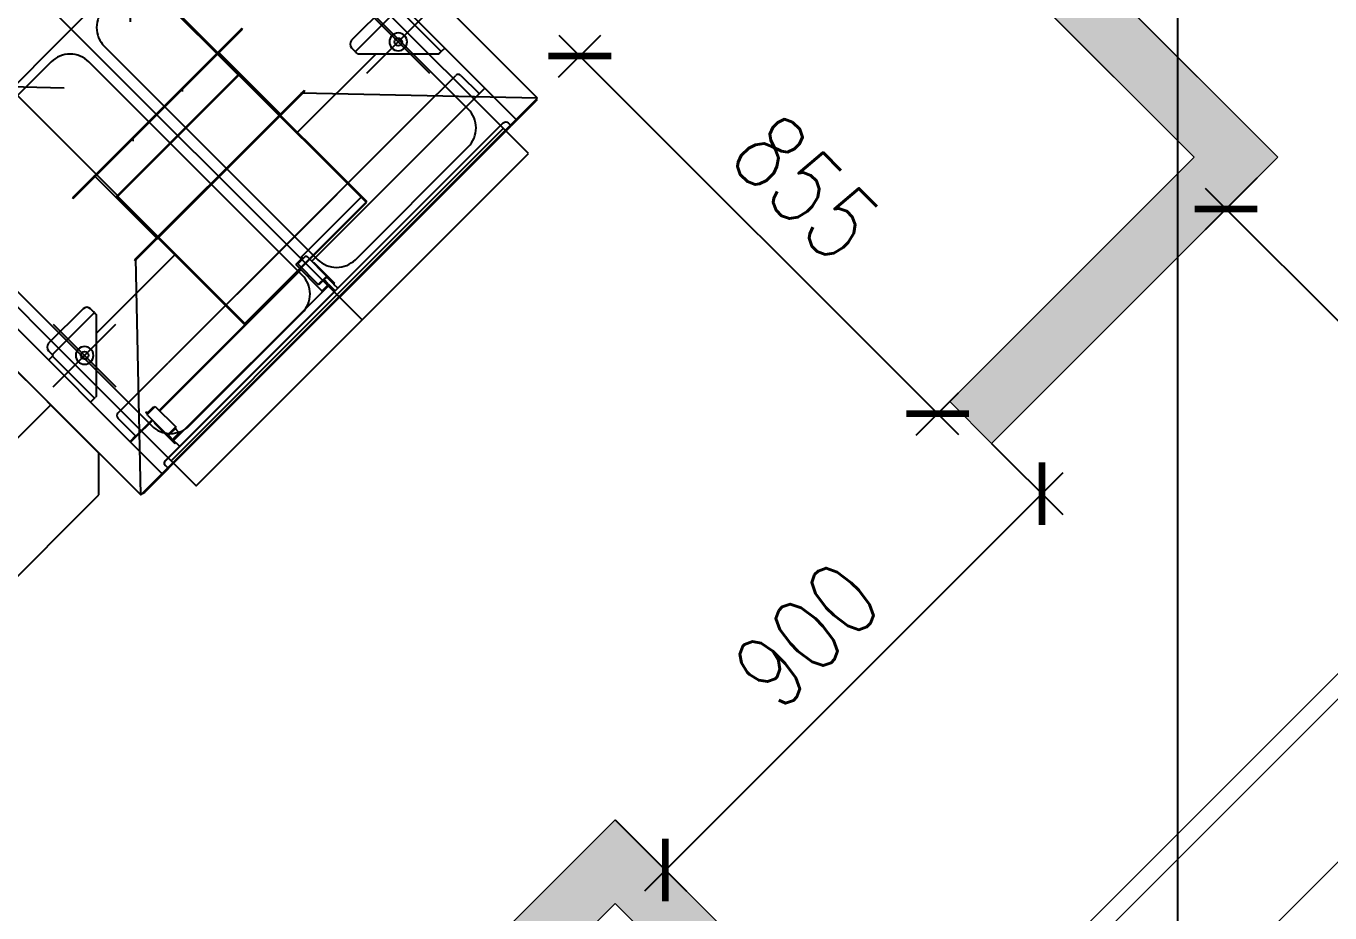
# Model space of a CAD drawing. Header units: millimetres. Extents: x 396580293 to 396624419, y 2853145456 to 2853176656.
# Drawn here: x 396592776 to 396594980, y 2853157664 to 2853159163 of the extents above; entities that cross this region are included whole.
import ezdxf

# ---------------------------------------------------------------- set-up
doc = ezdxf.new("R2010")
doc.units = ezdxf.units.MM
doc.header["$LTSCALE"] = 800
doc.header["$MEASUREMENT"] = 0
for name, pattern in [('1039-A-SB-01_GROUND FLOOR PLAN$0$DIVIDE', [1.25, 0.5, -0.25, 0, -0.25, 0, -0.25]), ('Grid$0$CENTER', [2, 1.25, -0.25, 0.25, -0.25]), ('STRICHPUNKT', [1, 0.5, -0.25, 0, -0.25])]:
    doc.linetypes.add(name, pattern=pattern)
for name, color, linetype in [('01-C-PL$0$axis-dimension', 7, 'Continuous'), ('A-XREF', 7, 'Continuous'), ('BK FAB', 130, 'Continuous'), ('DIM', 55, 'Continuous'), ('FLOORING', 61, 'Continuous'), ('Grid$0$A-Grid lines', 9, 'Grid$0$CENTER')]:
    doc.layers.add(name, color=color, linetype=linetype)
for name, color, linetype, lineweight in [('17_A-FIXT_KIT_Pen_No__20', 1, 'Continuous', 0), ('260G', 2, 'Continuous', 25), ('410AB', 90, 'Continuous', 25), ('45_A-WALL_CLAD_Pen_No__100', 2, 'Continuous', 13), ('610', 4, 'STRICHPUNKT', 25)]:
    doc.layers.add(name, color=color, linetype=linetype, lineweight=lineweight)
doc.layers.add('BK TEXT', color=6, linetype='Continuous', plot=False)
doc.styles.add('01-C-PL$0$Dim', font='simplex.shx', dxfattribs={"width": 0.8})
doc.styles.add('ARIAL', font='arial.ttf')
doc.styles.add('DIM', font='romans.shx', dxfattribs={"width": 0.8})
doc.dimstyles.new('123', dxfattribs={"dimscale": 0.5, "dimtxt": 250, "dimasz": 150, "dimexe": 100, "dimexo": 100, "dimgap": 100, "dimtad": 1, "dimdec": 0, "dimrnd": 1, "dimzin": 0, "dimdsep": 46, "dimtxsty": '01-C-PL$0$Dim', "dimblk": '01-C-PL$0$_ArchTick', "dimcen": 10, "dimdle": 100, "dimclrd": 63, "dimclre": 63, "dimclrt": 72, "dimadec": 0, "dimazin": 0, "dimtfac": 1, "dimtdec": 0, "dimtix": 1, "dimtmove": 2, "dimatfit": 3, "dimldrblk": '01-C-PL$0$_Dot', "dimfxl": 1, "dimtolj": 1, "dimtzin": 0, "dimarcsym": 0})
doc.dimstyles.new('dim-50', dxfattribs={"dimscale": 50, "dimtxt": 2, "dimasz": 2, "dimexe": 1, "dimexo": 1, "dimgap": 1, "dimtad": 1, "dimdec": 0, "dimrnd": 5, "dimdsep": 46, "dimtxsty": 'ARIAL', "dimcen": 1, "dimdle": 1, "dimclrd": 1, "dimclre": 1, "dimclrt": 3, "dimadec": 0, "dimazin": 0, "dimtfac": 0.1, "dimtdec": 0, "dimtix": 1, "dimtmove": 1, "dimatfit": 3, "dimfxl": 1, "dimtvp": 1.5, "dimfrac": 2, "dimtolj": 1, "dimtzin": 0, "dimarcsym": 0})

# ---------------------------------------------------------------- blocks, each defined once
blk = doc.blocks.new('*D35')
at = {"layer": 'Defpoints', "color": 0, "transparency": 16777216}
for p in [(396596479.7, 2853164763.5), (396596365.1, 2853163678.1), (396596479.7, 2853163563.5), (396596479.7, 2853163563.5), (396590053.3, 2853157137)]:
    blk.add_point(p, dxfattribs=at)
at = {"layer": 'DIM', "color": 1, "lineweight": -2, "transparency": 16777216}
blk.add_arc((396596479.7, 2853163563.5), 162.1, 125.929, 189.071, dxfattribs=at)
at = {"layer": 'DIM', "color": 1, "transparency": 16777216}
for points in [[(396596379.4, 2853163710.6), (396596389.7, 2853163678.9), (396596479.7, 2853163725.6)], [(396596334.5, 2853163545.5), (396596304.8, 2853163530.4), (396596365.1, 2853163448.9)]]:
    blk.add_solid(points, dxfattribs=at)
at = {"layer": 'DIM', "color": 3, "transparency": 16777216, "insert": (396596236.5, 2853163664.2), "char_height": 100, "attachment_point": 5, "rotation": 67.5, "style": 'ARIAL'}
blk.add_mtext('\\A1;135°', dxfattribs=at)
blk = doc.blocks.new('A$C1D751CE5')
at = {"layer": 'BK FAB'}
for p, q in [((-939.8, 50), (-939.8, 940)), ((0, 940), (-939.8, 940)), ((-899.5, 830.2), (-899.5, 940)), ((-40.5, 940), (-40.5, 830.2)), ((0, 50), (0, 940)), ((-773.5, 918.2), (-715.5, 918.2)), ((-663.5, 918.2), (-605.5, 918.2)), ((-553.5, 918.2), (-495.5, 918.2)), ((-443.5, 918.2), (-385.5, 918.2)), ((-333.5, 918.2), (-275.5, 918.2)), ((-223.5, 918.2), (-165.5, 918.2)), ((-773.5, 890.2), (-715.5, 890.2)), ((-663.5, 890.2), (-605.5, 890.2)), ((-553.5, 890.2), (-495.5, 890.2)), ((-443.5, 890.2), (-385.5, 890.2)), ((-333.5, 890.2), (-275.5, 890.2)), ((-223.5, 890.2), (-165.5, 890.2)), ((-773.5, 862.2), (-715.5, 862.2)), ((-663.5, 862.2), (-605.5, 862.2)), ((-553.5, 862.2), (-495.5, 862.2)), ((-443.5, 862.2), (-385.5, 862.2)), ((-333.5, 862.2), (-275.5, 862.2)), ((-223.5, 862.2), (-165.5, 862.2)), ((0, 830.2), (-939.8, 830.2)), ((-1011.4, 626.8), (-1011.4, 653.2)), ((-1011.4, 653.2), (-953.5, 653.2)), ((-1003.7, 645.5), (-1003.7, 626.8)), ((-953.5, 645.5), (-1003.7, 645.5)), ((-953.5, 653.2), (-953.5, 280.2)), ((-953.5, 653.2), (-939.8, 653.2)), ((-953.5, 538.6), (-953.5, 651.2)), ((-1003.7, 626.8), (-1011.4, 626.8)), ((-1011.4, 563), (-1011.4, 536.6)), ((-1003.7, 563), (-1011.4, 563)), ((-1003.7, 544.4), (-1003.7, 563)), ((-1011.4, 536.6), (-953.5, 536.6)), ((-1006.3, 510.2), (-1006.3, 536.6)), ((-1006.3, 536.6), (-953.5, 536.6)), ((-953.5, 544.4), (-1003.7, 544.4)), ((-998.6, 510.2), (-1006.3, 510.2)), ((-998.6, 528.9), (-998.6, 510.2)), ((-953.5, 528.9), (-998.6, 528.9)), ((-1006.3, 423.2), (-1006.3, 396.8)), ((-998.6, 423.2), (-1006.3, 423.2)), ((-998.6, 404.6), (-998.6, 423.2)), ((-1011.4, 370.4), (-1011.4, 396.8)), ((-1011.4, 396.8), (-953.5, 396.8)), ((-1006.3, 396.8), (-953.5, 396.8)), ((-953.5, 404.6), (-998.6, 404.6)), ((-1003.7, 389.1), (-1003.7, 370.4)), ((-953.5, 389.1), (-1003.7, 389.1)), ((-953.5, 394.8), (-953.5, 282.2)), ((-1003.7, 370.4), (-1011.4, 370.4)), ((-1011.4, 306.6), (-1011.4, 280.2)), ((-1003.7, 306.6), (-1011.4, 306.6)), ((-1003.7, 288), (-1003.7, 306.6)), ((-953.5, 288), (-1003.7, 288)), ((-1011.4, 280.2), (-953.5, 280.2)), ((-939.8, 280.2), (-953.5, 280.2)), ((-939.8, 280.2), (0, 280.2)), ((-939.8, 253.8), (0, 253.8)), ((-939.8, 50), (-889.8, 0)), ((-50, 0), (0, 50)), ((-889.8, 0), (-50, 0))]:
    blk.add_line(p, q, dxfattribs=at)
for points in [[(-823.5, 165.2), (-939.8, 165.2), (-939.8, 280.2), (-823.5, 280.2)], [(-116.3, 165.2), (0, 165.2), (0, 280.2), (-116.3, 280.2)]]:
    blk.add_lwpolyline(points, close=True, dxfattribs=at)
for centre, start, end in [((-773.5, 902.2), 90, 180), ((-715.5, 902.2), 0, 90), ((-663.5, 902.2), 90, 180), ((-605.5, 902.2), 0, 90), ((-553.5, 902.2), 90, 180), ((-495.5, 902.2), 0, 90), ((-443.5, 902.2), 90, 180), ((-385.5, 902.2), 0, 90), ((-333.5, 902.2), 90, 180), ((-275.5, 902.2), 0, 90), ((-223.5, 902.2), 90, 180), ((-165.5, 902.2), 0, 90), ((-773.5, 874.2), 90, 180), ((-715.5, 874.2), 0, 90), ((-663.5, 874.2), 90, 180), ((-605.5, 874.2), 0, 90), ((-553.5, 874.2), 90, 180), ((-495.5, 874.2), 0, 90), ((-443.5, 874.2), 90, 180), ((-385.5, 874.2), 0, 90), ((-333.5, 874.2), 90, 180), ((-275.5, 874.2), 0, 90), ((-223.5, 874.2), 90, 180), ((-165.5, 874.2), 0, 90), ((-773.5, 846.2), 90, 180), ((-715.5, 846.2), 0, 90), ((-663.5, 846.2), 90, 180), ((-605.5, 846.2), 0, 90), ((-553.5, 846.2), 90, 180), ((-495.5, 846.2), 0, 90), ((-443.5, 846.2), 90, 180), ((-385.5, 846.2), 0, 90), ((-333.5, 846.2), 90, 180), ((-275.5, 846.2), 0, 90), ((-223.5, 846.2), 90, 180), ((-165.5, 846.2), 0, 90)]:
    blk.add_arc(centre, 16, start, end, dxfattribs=at)
at = {"layer": 'BK TEXT', "insert": (-518, 114.4), "char_height": 50, "width": 638.837, "attachment_point": 1, "style": 'DIM'}
blk.add_mtext('{\\C6;FRY STATION}', dxfattribs=at)
blk = doc.blocks.new('A$C285064C4')
at = {"layer": '410AB'}
for p, q in [((75, 0, 10027229803.1), (75, 150, 10027229803.1)), ((0, 75, 10027229803.1), (150, 75, 10027229803.1))]:
    blk.add_line(p, q, dxfattribs=at)
blk.add_circle((75, 75, 10027229803.1), 15, dxfattribs=at)
blk = doc.blocks.new('01-C-PL$0$_ArchTick')
at = {"color": 0, "linetype": 'ByBlock', "const_width": 0.15}
blk.add_lwpolyline([(-0.5, -0.5), (0.5, 0.5)], dxfattribs=at)
blk = doc.blocks.new('*D59')
at = {"layer": '45_A-WALL_CLAD_Pen_No__100', "color": 63, "linetype": '1039-A-SB-01_GROUND FLOOR PLAN$0$DIVIDE', "lineweight": -2, "transparency": 16777216}
for p, q in [((396594408.3, 2853158457.9), (396594528.7, 2853158337.5)), ((396593771.9, 2853157821.5), (396593892.3, 2853157701.1))]:
    blk.add_line(p, q, dxfattribs=at)
at = {"layer": '45_A-WALL_CLAD_Pen_No__100', "color": 63, "lineweight": -2, "transparency": 16777216}
blk.add_line((396594528.7, 2853158408.2), (396593821.6, 2853157701.1), dxfattribs=at)
at = {"layer": 'Defpoints', "color": 0, "transparency": 16777216}
for p in [(396594372.9, 2853158493.3), (396593736.5, 2853157856.9), (396593856.9, 2853157736.5)]:
    blk.add_point(p, dxfattribs=at)
at = {"layer": '45_A-WALL_CLAD_Pen_No__100', "color": 63, "lineweight": -2, "transparency": 16777216, "xscale": 75, "yscale": 75, "zscale": 75}
for p, rotation in [((396594493.3, 2853158372.9), 45.0001499345176), ((396593856.9, 2853157736.5), 225.0001499345176)]:
    blk.add_blockref('01-C-PL$0$_ArchTick', p, dxfattribs=dict(at, rotation=rotation))
at = {"layer": '45_A-WALL_CLAD_Pen_No__100', "color": 72, "transparency": 16777216, "insert": (396594095.6, 2853158134.2), "char_height": 125, "attachment_point": 5, "rotation": 45.0001, "style": '01-C-PL$0$Dim'}
blk.add_mtext('\\A1;900', dxfattribs=at)
blk = doc.blocks.new('01-C-PL$0$_Dot')
at = {"layer": '01-C-PL$0$axis-dimension', "color": 0, "lineweight": -2}
blk.add_line((-0.5, 0), (-1, 0), dxfattribs=at)
at = {"layer": '01-C-PL$0$axis-dimension', "color": 0, "const_width": 0.5}
blk.add_lwpolyline([(-0.25, 0, 1), (0.25, 0, 1)], format="xyb", close=True, dxfattribs=at)
blk = doc.blocks.new('*D60')
at = {"layer": '45_A-WALL_CLAD_Pen_No__100', "color": 63, "linetype": '1039-A-SB-01_GROUND FLOOR PLAN$0$DIVIDE', "lineweight": -2, "transparency": 16777216}
for p, q in [((396594856.7, 2853158906.3), (396594769.2, 2853158818.8)), ((396595344, 2853158419), (396595256.5, 2853158331.5))]:
    blk.add_line(p, q, dxfattribs=at)
at = {"layer": '45_A-WALL_CLAD_Pen_No__100', "color": 63, "lineweight": -2, "transparency": 16777216}
blk.add_line((396594769.2, 2853158889.5), (396595327.2, 2853158331.5), dxfattribs=at)
at = {"layer": 'Defpoints', "color": 0, "transparency": 16777216}
for p in [(396594892, 2853158941.7), (396595379.3, 2853158454.3), (396595291.8, 2853158366.8)]:
    blk.add_point(p, dxfattribs=at)
at = {"layer": '45_A-WALL_CLAD_Pen_No__100', "color": 63, "lineweight": -2, "transparency": 16777216, "xscale": 75, "yscale": 75, "zscale": 75}
for p, rotation in [((396594804.5, 2853158854.2), 134.9968520026631), ((396595291.8, 2853158366.8), 314.9968520026632)]:
    blk.add_blockref('01-C-PL$0$_ArchTick', p, dxfattribs=dict(at, rotation=rotation))
at = {"layer": '45_A-WALL_CLAD_Pen_No__100', "color": 72, "transparency": 16777216, "insert": (396595127.7, 2853158690.1), "char_height": 125, "attachment_point": 5, "rotation": 314.9969, "style": '01-C-PL$0$Dim'}
blk.add_mtext('\\A1;689', dxfattribs=at)
blk = doc.blocks.new('*D61')
at = {"layer": '45_A-WALL_CLAD_Pen_No__100', "color": 63, "linetype": '1039-A-SB-01_GROUND FLOOR PLAN$0$DIVIDE', "lineweight": -2, "transparency": 16777216}
for p, q in [((396593676.1, 2853159076.7), (396593747.6, 2853159148.2)), ((396594280.9, 2853158471.9), (396594352.4, 2853158543.4))]:
    blk.add_line(p, q, dxfattribs=at)
at = {"layer": '45_A-WALL_CLAD_Pen_No__100', "color": 63, "lineweight": -2, "transparency": 16777216}
blk.add_line((396593676.8, 2853159148.2), (396594352.4, 2853158472.7), dxfattribs=at)
at = {"layer": 'Defpoints', "color": 0, "transparency": 16777216}
for p in [(396593640.7, 2853159041.4), (396594317, 2853158508.1), (396594245.5, 2853158436.6)]:
    blk.add_point(p, dxfattribs=at)
at = {"layer": '45_A-WALL_CLAD_Pen_No__100', "color": 63, "lineweight": -2, "transparency": 16777216, "xscale": 75, "yscale": 75, "zscale": 75}
for p, rotation in [((396593712.2, 2853159112.9), 135.0001530808614), ((396594317, 2853158508.1), 315.0001530808614)]:
    blk.add_blockref('01-C-PL$0$_ArchTick', p, dxfattribs=dict(at, rotation=rotation))
at = {"layer": '45_A-WALL_CLAD_Pen_No__100', "color": 72, "transparency": 16777216, "insert": (396594094.2, 2853158890), "char_height": 125, "attachment_point": 5, "rotation": 315.0002, "style": '01-C-PL$0$Dim'}
blk.add_mtext('\\A1;855', dxfattribs=at)

msp = doc.modelspace()

# ---------------------------------------------------------------- hatches: boundary and pattern name
at = {"layer": 'FLOORING'}
h = msp.add_hatch(color=251, dxfattribs=at)
h.dxf.hatch_style = 1
h.paths.add_polyline_path([(396594337.5, 2853158528.6), (396594408.3, 2853158457.9), (396594892, 2853158941.7), (396593516.4, 2853160317.3), (396593445.7, 2853160246.6), (396594750.6, 2853158941.7)])
h = msp.add_hatch(color=251, dxfattribs=at)
h.dxf.hatch_style = 1
h.paths.add_polyline_path([(396592981, 2853157030.6), (396593051.7, 2853156959.9), (396593771.9, 2853157680.1), (396594153, 2853157298.9), (396594223.8, 2853157369.6), (396593771.9, 2853157821.5), (396592981, 2853157030.6)])
h.paths.add_polyline_path([(396596722.6, 2853151323.5), (396596722.6, 2853154870.4), (396594973.1, 2853156620.1), (396594902.3, 2853156549.4), (396596622.7, 2853154828.8), (396596622.6, 2853151323.5)])

# ---------------------------------------------------------------- linework, layer by layer
at = {"layer": '17_A-FIXT_KIT_Pen_No__20', "linetype": 'Continuous'}
for p, q in [((396594188.4, 2853157263.6), (396596882.6, 2853159957.5)), ((396594209.9, 2853157242.1), (396596257.5, 2853159289.4)), ((396594347.5, 2853157104.4), (396596395.1, 2853159151.8))]:
    msp.add_line(p, q, dxfattribs=at)
at = {"layer": '260G'}
for p, q in [((396592853.1, 2853159158.4), (396593133.8, 2853159439.1)), ((396592572.3, 2853158877.7), (396592853.1, 2853159158.4)), ((396593302.1, 2853158709.4), (396593582.8, 2853158990.1)), ((396593021.3, 2853158428.6), (396593302.1, 2853158709.4))]:
    msp.add_line(p, q, dxfattribs=at)
for points in [[(396593625.2, 2853158947.6), (396593059.5, 2853159513.3), (396592778.8, 2853159232.6), (396593344.5, 2853158666.9)], [(396593344.5, 2853158666.9), (396592778.8, 2853159232.6), (396592498.1, 2853158951.9), (396593063.8, 2853158386.2)]]:
    msp.add_lwpolyline(points, close=True, dxfattribs=at)
for points in [[(396593099.5, 2853159383.6), (396592908.6, 2853159192.7, 0.414214), (396592908.6, 2853159129), (396593269.2, 2853158768.4, 0.414214), (396593332.8, 2853158768.4), (396593523.7, 2853158959.3, 0.414214), (396593523.7, 2853159023), (396593163.1, 2853159383.6, 0.414214)], [(396592818.8, 2853159102.9), (396592627.8, 2853158912, 0.414214), (396592627.8, 2853158848.3), (396592988.5, 2853158487.7, 0.414214), (396593052.1, 2853158487.7), (396593243, 2853158678.6, 0.414214), (396593243, 2853158742.2), (396592882.4, 2853159102.9, 0.414214)]]:
    msp.add_lwpolyline(points, format="xyb", close=True, dxfattribs=at)
at = {"layer": '45_A-WALL_CLAD_Pen_No__100'}
for p, q in [((396594892, 2853158941.7), (396593516.4, 2853160317.3)), ((396594750.6, 2853158941.7), (396593445.7, 2853160246.6)), ((396594337.5, 2853158528.6), (396594750.6, 2853158941.7)), ((396594408.3, 2853158457.9), (396594892, 2853158941.7)), ((396594337.5, 2853158528.6), (396594408.3, 2853158457.9))]:
    msp.add_line(p, q, dxfattribs=at)
for points in [[(396594337.5, 2853158528.6), (396594408.3, 2853158457.9), (396594892, 2853158941.7), (396593516.4, 2853160317.3), (396593445.7, 2853160246.6), (396594750.6, 2853158941.7), (396594337.5, 2853158528.6)], [(396592981, 2853157030.6), (396593051.7, 2853156959.9), (396593771.9, 2853157680.1), (396594153, 2853157298.9), (396594223.8, 2853157369.6), (396593771.9, 2853157821.5), (396592981, 2853157030.6)]]:
    msp.add_lwpolyline(points, close=True, dxfattribs=at)
at = {"layer": '610'}
for p, q in [((396592970, 2853158370.7), (396592940.6, 2853159741.5)), ((396593640.7, 2853159041.4), (396592269.9, 2853159070.8))]:
    msp.add_line(p, q, dxfattribs=at)
at = {"layer": 'A-XREF'}
msp.add_lwpolyline([(396593640.7, 2853159041.4), (396592940.6, 2853159741.5), (396592269.9, 2853159070.8), (396592970, 2853158370.7)], close=True, dxfattribs=at)
at = {"layer": 'BK FAB'}
for p, q in [((396593640.7, 2853159041.4), (396592940.6, 2853159741.5)), ((396592905.5, 2853159704.5), (396593603.7, 2853159006.3)), ((396593134.8, 2853159080.7), (396592816.2, 2853159399.2)), ((396593138.6, 2853159080), (396592819, 2853159399.6)), ((396592930.8, 2853158876.7), (396592612.2, 2853159195.2)), ((396593384.7, 2853159197.5), (396593326.4, 2853159139.3)), ((396593403.8, 2853159191.2), (396593332.8, 2853159120.2)), ((396593477.7, 2853159120.2), (396593406.7, 2853159191.2)), ((396593141, 2853159159.2), (396592890.9, 2853158909.1)), ((396592892, 2853158908), (396593142.1, 2853159158.1)), ((396593141, 2853159159.2), (396593138.9, 2853159157.1)), ((396593140, 2853159156), (396593138.9, 2853159157.1)), ((396593140, 2853159156), (396593142.1, 2853159158.1)), ((396593141, 2853159159.2), (396593142.1, 2853159158.1)), ((396593102.3, 2853159120.5), (396592854.7, 2853158872.9)), ((396592855.8, 2853158871.8), (396593103.4, 2853159119.5)), ((396593102.3, 2853159120.5), (396593102, 2853159120.2)), ((396593103.4, 2853159119.5), (396593102.3, 2853159120.5)), ((396593103, 2853159119.1), (396593103.4, 2853159119.5)), ((396593103, 2853159117.7), (396593205.6, 2853159015.2)), ((396593234.8, 2853158983.8), (396593367.7, 2853159116.6)), ((396593367.9, 2853159116.6), (396593234.9, 2853158983.7)), ((396593326.4, 2853159126.5), (396593332.1, 2853159120.9)), ((396593332.1, 2853159120.9), (396593332.8, 2853159120.2)), ((396593332.8, 2853159120.2), (396593334.9, 2853159118.1)), ((396593336.3, 2853159116.6), (396593334.9, 2853159118.1)), ((396593336.3, 2853159116.6), (396593474.2, 2853159116.6)), ((396593475.6, 2853159118.1), (396593474.2, 2853159116.6)), ((396593477.7, 2853159120.2), (396593475.6, 2853159118.1)), ((396593477.7, 2853159120.2), (396593478.4, 2853159120.9)), ((396593478.4, 2853159120.9), (396593483.8, 2853159126.2)), ((396593005.2, 2853158407.7), (396592306.9, 2853159105.9)), ((396592930.8, 2853158876.7), (396593134.8, 2853159080.7)), ((396593135.4, 2853159080), (396592931.4, 2853158876)), ((396593135.4, 2853159080), (396593134.8, 2853159080.7)), ((396593351, 2853158865.4), (396593136.5, 2853159080)), ((396593137.7, 2853159079.1), (396593138, 2853159079.4)), ((396593351.1, 2853158865.7), (396593137.7, 2853159079.1)), ((396593138, 2853159079.4), (396593138.6, 2853159080)), ((396593138.6, 2853159080), (396593352, 2853158866.6)), ((396593471.5, 2853159049), (396593502.4, 2853159080)), ((396593510.9, 2853159080), (396593541.3, 2853159049.6)), ((396592269.9, 2853159070.8), (396592970, 2853158370.7)), ((396593246, 2853159054.2), (396592995.9, 2853158804.1)), ((396592997, 2853158803), (396593247.1, 2853159053.1)), ((396593246, 2853159054.2), (396593243.9, 2853159052.1)), ((396593245, 2853159051), (396593243.9, 2853159052.1)), ((396593245, 2853159051), (396593247.1, 2853159053.1)), ((396593246, 2853159054.2), (396593247.1, 2853159053.1)), ((396593541.9, 2853159049), (396593551.4, 2853159058.6)), ((396593259, 2853158765.9), (396593542, 2853159048.9)), ((396593302.1, 2853158879.7), (396593471.1, 2853159048.7)), ((396593542, 2853159048.9), (396593541.3, 2853159049.6)), ((396593542, 2853159048.9), (396593541.9, 2853159049)), ((396593542, 2853159048.9), (396593542, 2853159048.9)), ((396593542, 2853159048.9), (396593542, 2853159048.9)), ((396593635.1, 2853159033.6), (396593596.2, 2853158994.7)), ((396593604.7, 2853159005.3), (396593640.7, 2853159041.4)), ((396593638.2, 2853159038.9), (396593638.9, 2853159038.3)), ((396593207.3, 2853159015.5), (396592959.7, 2853158767.9)), ((396592960.8, 2853158766.8), (396593208.4, 2853159014.4)), ((396593207.3, 2853159015.5), (396593207, 2853159015.2)), ((396593208.4, 2853159014.4), (396593207.3, 2853159015.5)), ((396593208.1, 2853159014.1), (396593208.4, 2853159014.4)), ((396593603.8, 2853159006.2), (396593603.7, 2853159006.3)), ((396593603.8, 2853159006.2), (396593604.7, 2853159005.3)), ((396593582.7, 2853158999.7), (396593011.7, 2853158428.7)), ((396593582.8, 2853158999.6), (396593011.8, 2853158428.6)), ((396593016.6, 2853158415.4), (396593596, 2853158994.9)), ((396593232.2, 2853158984.6), (396593232, 2853158984.5)), ((396593582.8, 2853158999.6), (396593582.7, 2853158999.7)), ((396593591.2, 2853158999.7), (396593591.3, 2853158999.6)), ((396593591.3, 2853158999.6), (396593594.6, 2853158996.3)), ((396593594.6, 2853158996.3), (396593596, 2853158994.9)), ((396593595.2, 2853158995.8), (396593595.1, 2853158995.7)), ((396593595.3, 2853158995.6), (396593595.2, 2853158995.8)), ((396593596.2, 2853158994.7), (396593595.3, 2853158995.6)), ((396593596, 2853158994.9), (396593596, 2853158994.9)), ((396593233.8, 2853158982.7), (396593234, 2853158982.9)), ((396593234, 2853158982.8), (396593233.9, 2853158982.6)), ((396593235.6, 2853158980.9), (396593235.8, 2853158981)), ((396593355.5, 2853158933.1), (396593113.4, 2853158690.9)), ((396593186.2, 2853158763.7), (396593355.2, 2853158932.7)), ((396592891.3, 2853158909.4), (396592890.9, 2853158909.1)), ((396592890.9, 2853158909.1), (396592892, 2853158908)), ((396592892, 2853158908), (396592892.3, 2853158908.4)), ((396592996.3, 2853158805.9), (396592893.7, 2853158908.4)), ((396593320.5, 2853158898.1), (396593132.4, 2853158710)), ((396593319.5, 2853158897), (396593319.7, 2853158897.2)), ((396592856.8, 2853158875), (396592854.7, 2853158872.9)), ((396592855.8, 2853158871.8), (396592857.8, 2853158873.9)), ((396592856.8, 2853158875), (396592857.8, 2853158873.9)), ((396592931.2, 2853158874.8), (396592930.3, 2853158874)), ((396592930.3, 2853158874), (396592931.4, 2853158872.8)), ((396592931, 2853158875.3), (396593146, 2853158660.4)), ((396592931.2, 2853158874.8), (396592932.3, 2853158873.7)), ((396592931.4, 2853158872.8), (396592932.3, 2853158873.7)), ((396592932.3, 2853158873.7), (396593145.7, 2853158660.3)), ((396593132.8, 2853158710.3), (396593301.8, 2853158879.3)), ((396593343.5, 2853158875.2), (396593240.5, 2853158772.2)), ((396593343.5, 2853158875.1), (396593240.6, 2853158772.1)), ((396593342.4, 2853158874.1), (396593342.6, 2853158874.3)), ((396593342.5, 2853158874), (396593342.7, 2853158874.2)), ((396592855.8, 2853158871.8), (396592854.7, 2853158872.9)), ((396592931.4, 2853158872.8), (396593144.8, 2853158659.4)), ((396593146, 2853158660.4), (396593351, 2853158865.4)), ((396593146.6, 2853158659.8), (396593351.7, 2853158864.8)), ((396593351.7, 2853158864.8), (396593351, 2853158865.4)), ((396593351.1, 2853158865.7), (396593352, 2853158866.6)), ((396592996.3, 2853158804.4), (396592995.9, 2853158804.1)), ((396592995.9, 2853158804.1), (396592997, 2853158803)), ((396592997, 2853158803), (396592997.3, 2853158803.4)), ((396592895.1, 2853158644), (396593027.7, 2853158776.6)), ((396593027.7, 2853158776.5), (396592895.1, 2853158643.9)), ((396592961.8, 2853158770), (396592959.7, 2853158767.9)), ((396592960.8, 2853158766.8), (396592959.7, 2853158767.9)), ((396592960.8, 2853158766.8), (396592962.8, 2853158768.9)), ((396592961.8, 2853158770), (396592962.8, 2853158768.9)), ((396593016.8, 2853158594.4), (396593185.8, 2853158763.4)), ((396593027, 2853158779.4), (396593026.8, 2853158779.2)), ((396593028.6, 2853158777.5), (396593028.7, 2853158777.6)), ((396593028.8, 2853158777.6), (396593028.6, 2853158777.4)), ((396593030.4, 2853158775.6), (396593030.6, 2853158775.8)), ((396593232, 2853158760), (396593241.7, 2853158769.7)), ((396593235.3, 2853158761.2), (396593247.9, 2853158773.8)), ((396593240.6, 2853158772.1), (396593240.5, 2853158772.2)), ((396593242.5, 2853158770.2), (396593240.6, 2853158772.1)), ((396593240.7, 2853158772.2), (396593241.5, 2853158773.1)), ((396593240.7, 2853158772.2), (396593242.4, 2853158770.4)), ((396593241.5, 2853158773.1), (396593243.3, 2853158771.3)), ((396593242.4, 2853158770.4), (396593242.6, 2853158770.3)), ((396593244.4, 2853158770.2), (396593243.3, 2853158771.3)), ((396593285.8, 2853158739.1), (396593251.1, 2853158773.8)), ((396593001.4, 2853158513.6), (396593239.9, 2853158752.1)), ((396593002.2, 2853158512.8), (396593240.7, 2853158751.3)), ((396593232, 2853158760), (396593275.6, 2853158716.4)), ((396593270, 2853158726.5), (396593235.3, 2853158761.2)), ((396593263.4, 2853158762.9), (396593263.3, 2853158762.9)), ((396593263.4, 2853158762.9), (396593263.4, 2853158762.9)), ((396593298.1, 2853158728.2), (396593263.4, 2853158762.9)), ((396593263.4, 2853158762.9), (396593263.4, 2853158762.9)), ((396593287.7, 2853158725), (396593026.6, 2853158463.8)), ((396593287.8, 2853158724.9), (396593026.7, 2853158463.7)), ((396593270, 2853158726.5), (396593282.6, 2853158739.1)), ((396593270.9, 2853158725.6), (396593270, 2853158726.5)), ((396593283.5, 2853158738.2), (396593270.9, 2853158725.6)), ((396593276.5, 2853158715.5), (396593286.2, 2853158725.2)), ((396593286.9, 2853158727.7), (396593279.9, 2853158734.7)), ((396593284.9, 2853158738.2), (396593295.8, 2853158727.3)), ((396593296.7, 2853158728.2), (396593285.8, 2853158739.1)), ((396593286, 2853158726.8), (396593286.9, 2853158727.7)), ((396593286, 2853158726.8), (396593287.8, 2853158725)), ((396593286.2, 2853158725.2), (396593287.1, 2853158724.3)), ((396593286.9, 2853158727.7), (396593288.7, 2853158725.9)), ((396593287.7, 2853158725), (396593287.8, 2853158724.9)), ((396593287.8, 2853158725), (396593288.7, 2853158725.9)), ((396593288.7, 2853158725.9), (396593298.3, 2853158716.3)), ((396593296.5, 2853158726.6), (396593298.1, 2853158728.2)), ((396593303, 2853158720), (396593296.5, 2853158726.6)), ((396593298.1, 2853158728.2), (396593298.1, 2853158728.2)), ((396593298.1, 2853158728.2), (396593298.1, 2853158728.2)), ((396593275.6, 2853158716.4), (396593276.5, 2853158715.5)), ((396592872.5, 2853158685.3), (396592814.2, 2853158627)), ((396592891.6, 2853158678.9), (396592820.6, 2853158607.9)), ((396592890.9, 2853158679.6), (396592885.2, 2853158685.3)), ((396592891.6, 2853158678.9), (396592890.9, 2853158679.6)), ((396592891.6, 2853158678.9), (396592893.7, 2853158676.8)), ((396592893.7, 2853158676.8), (396592895.1, 2853158675.4)), ((396592895.1, 2853158537.5), (396592895.1, 2853158675.4)), ((396593114.2, 2853158691.8), (396593114.4, 2853158692)), ((396593137.2, 2853158668.9), (396593137.3, 2853158669)), ((396593137.2, 2853158668.8), (396593137.4, 2853158668.9)), ((396593144.8, 2853158659.4), (396593145.7, 2853158660.3)), ((396593146.6, 2853158659.8), (396593146, 2853158660.4)), ((396592814.2, 2853158614.3), (396592819.9, 2853158608.6)), ((396592819.9, 2853158604.3), (396592814.2, 2853158598.6)), ((396592819.9, 2853158608.6), (396592820.6, 2853158607.9)), ((396592820.6, 2853158605), (396592819.9, 2853158604.3)), ((396592822, 2853158606.5), (396592820.6, 2853158607.9)), ((396592822, 2853158606.4), (396592820.6, 2853158605)), ((396592820.6, 2853158605), (396592891.6, 2853158534)), ((396592931.4, 2853158509), (396593016.5, 2853158594)), ((396592885.2, 2853158527.6), (396592890.9, 2853158533.3)), ((396592890.9, 2853158533.3), (396592891.6, 2853158534)), ((396592891.6, 2853158534), (396592893.7, 2853158536.1)), ((396592895.1, 2853158537.5), (396592893.7, 2853158536.1)), ((396592961.8, 2853158470.1), (396592931.4, 2853158500.5)), ((396592979.4, 2853158510.9), (396592978.5, 2853158510)), ((396592980.3, 2853158508.3), (396592978.5, 2853158510)), ((396592981.1, 2853158509.1), (396592979.4, 2853158510.9)), ((396592980.3, 2853158508.3), (396592981.5, 2853158507)), ((396592981.3, 2853158509), (396592981.1, 2853158509.1)), ((396592981.9, 2853158509.8), (396592991.6, 2853158519.6)), ((396592994.6, 2853158520.4), (396592982, 2853158507.9)), ((396592982, 2853158504.7), (396593016.7, 2853158470)), ((396592992.6, 2853158518.5), (396592991.6, 2853158519.6)), ((396592994.6, 2853158520.4), (396593029.3, 2853158485.7)), ((396592961.8, 2853158470.1), (396592989.2, 2853158497.5)), ((396592962.5, 2853158469.4), (396592989.9, 2853158496.8)), ((396592992.9, 2853158492.4), (396592992.9, 2853158492.4)), ((396592992.9, 2853158492.4), (396593027.6, 2853158457.7)), ((396592992.9, 2853158492.4), (396592992.9, 2853158492.4)), ((396592993, 2853158492.4), (396592992.9, 2853158492.4)), ((396593029.3, 2853158485.7), (396593016.7, 2853158473.2)), ((396593017.6, 2853158472.3), (396593030.2, 2853158484.9)), ((396593035.2, 2853158475.9), (396593028.2, 2853158482.9)), ((396593030.2, 2853158484.9), (396593029.3, 2853158485.7)), ((396592961.4, 2853158470.5), (396592951.9, 2853158461)), ((396592952.8, 2853158460), (396592962.4, 2853158469.5)), ((396592962.5, 2853158469.4), (396592961.8, 2853158470.1)), ((396592962.4, 2853158469.5), (396592962.5, 2853158469.4)), ((396592962.5, 2853158469.4), (396592962.5, 2853158469.4)), ((396592962.5, 2853158469.4), (396592962.5, 2853158469.4)), ((396593016.7, 2853158470), (396593027.6, 2853158459.1)), ((396593018.5, 2853158470), (396593017.6, 2853158470.9)), ((396593018.5, 2853158470), (396593023.9, 2853158464.6)), ((396593023.9, 2853158464.6), (396593024.8, 2853158465.5)), ((396593025.6, 2853158462.9), (396593023.9, 2853158464.6)), ((396593026.5, 2853158463.8), (396593024.8, 2853158465.5)), ((396593035.2, 2853158475.9), (396593025.5, 2853158466.2)), ((396593026.5, 2853158463.8), (396593025.6, 2853158462.9)), ((396593035.3, 2853158453.2), (396593025.6, 2853158462.9)), ((396593026.4, 2853158465.3), (396593036.1, 2853158475.1)), ((396593027.2, 2853158464.5), (396593026.4, 2853158465.3)), ((396593026.6, 2853158463.8), (396593026.7, 2853158463.7)), ((396593027.6, 2853158457.7), (396593029.2, 2853158459.3)), ((396593027.6, 2853158457.7), (396593027.6, 2853158457.7)), ((396593027.6, 2853158457.7), (396593027.6, 2853158457.7)), ((396593036.1, 2853158475.1), (396593035.2, 2853158475.9)), ((396593035.3, 2853158453.2), (396593035.8, 2853158452.7)), ((396593016.7, 2853158415.2), (396592977.8, 2853158376.3)), ((396593011.7, 2853158428.7), (396593011.8, 2853158428.6)), ((396593011.8, 2853158420.2), (396593011.7, 2853158420.2)), ((396593015.1, 2853158416.8), (396593011.8, 2853158420.2)), ((396593015.1, 2853158416.8), (396593016.6, 2853158415.4)), ((396593015.7, 2853158416.3), (396593015.7, 2853158416.3)), ((396593015.7, 2853158416.3), (396593015.8, 2853158416.1)), ((396593015.8, 2853158416.1), (396593016.7, 2853158415.2)), ((396593016.6, 2853158415.4), (396593016.6, 2853158415.4)), ((396592970, 2853158370.7), (396593006.1, 2853158406.7)), ((396593005.2, 2853158407.7), (396593005.2, 2853158407.6)), ((396593006.1, 2853158406.7), (396593005.2, 2853158407.6)), ((396592973.2, 2853158372.5), (396592972.5, 2853158373.2))]:
    msp.add_line(p, q, dxfattribs=at)
for centre in [(396593405.3, 2853159136.6), (396592875.1, 2853158606.5)]:
    msp.add_circle(centre, 6.5, dxfattribs=at)
for centre, radius, start, end in [((396593332.8, 2853159132.9), 9, 135, 225), ((396593103.8, 2853159118.4), 2.5, 135, 225), ((396593103.8, 2853159118.4), 1, 135, 225), ((396593506.7, 2853159075.7), 6, 45, 135), ((396593206.3, 2853159015.9), 2.5, 225, 315), ((396593206.3, 2853159015.9), 1, 225, 315), ((396592893, 2853158907.7), 2.5, 45, 135), ((396592893, 2853158907.7), 1, 45, 135), ((396592995.6, 2853158805.1), 1, 315, 45), ((396592995.6, 2853158805.1), 2.5, 315, 45), ((396592878.8, 2853158678.9), 9, 45, 135), ((396592820.6, 2853158620.7), 9, 135, 225), ((396592935.7, 2853158504.7), 6, 135, 225)]:
    msp.add_arc(centre, radius, start, end, dxfattribs=at)
at = {"layer": 'BK FAB', "extrusion": (0, 0, -1)}
for centre, major_axis, ratio, start_param, end_param in [((396593634.7, 2853159034), (4.24, 4.24), 0.099146, 0, 1.570796), ((396593586.9, 2853158995.5), (4.24, 4.24), 0.995073, 4.71238, 6.283176), ((396593587, 2853158995.4), (4.24, 4.24), 0.995073, -1.570786, 0.00001), ((396592931.9, 2853158875.5), (1.59, 1.59), 0.707107, 3.141592, 4.712389), ((396592931.9, 2853158875.5), (0.707, 0.707), 0.707107, 3.141592, 4.712389), ((396593243.3, 2853158768.1), (1.59, 1.59), 0.995073, -1.570782, -0.335606), ((396593249.5, 2853158772.2), (1.59, 1.59), 0.995073, -1.570771, 0.000026), ((396593262.7, 2853158763.6), (0.707, 0.707), 0.995073, 1.570789, 3.141586), ((396593284.2, 2853158737.5), (1.59, 1.59), 0.995073, 4.712379, 6.283175), ((396593284.2, 2853158737.5), (0.707, 0.707), 0.995073, 4.712369, 6.283166), ((396593286.9, 2853158724.5), (0.707, 0.707), 0.995073, 4.712331, 6.283127), ((396593297.4, 2853158728.9), (1.59, 1.59), 0.995073, 2.680533, 3.141581), ((396593297.4, 2853158728.9), (0.707, 0.707), 0.995073, 1.570679, 3.141474), ((396592983.4, 2853158508.3), (1.59, 1.59), 0.995073, 3.382884, 4.712386), ((396592983.6, 2853158506.3), (1.59, 1.59), 0.995073, 3.141586, 4.712383), ((396592992.2, 2853158493.1), (0.707, 0.707), 0.995073, 0.000029, 1.570825), ((396593018.3, 2853158471.6), (1.59, 1.59), 0.995073, 3.141588, 4.712384), ((396593018.3, 2853158471.6), (0.707, 0.707), 0.995073, 3.141575, 4.712372), ((396593027.1, 2853158464.6), (1.59, 1.59), 0.995073, 4.251835, 4.712389), ((396593027.1, 2853158464.6), (0.707, 0.707), 0.995073, 3.141617, 4.712414), ((396593026.9, 2853158458.4), (0.707, 0.707), 0.995073, -0.000013, 1.570783), ((396593026.9, 2853158458.4), (1.59, 1.59), 0.995072, -0.00003, 0.461019), ((396593016, 2853158424.4), (4.24, 4.24), 0.995073, 3.141593, 4.71239), ((396593015.9, 2853158424.5), (4.24, 4.24), 0.995073, 3.141593, 4.712389), ((396592977.4, 2853158376.8), (4.24, 4.24), 0.099146, 1.570796, 3.141593)]:
    msp.add_ellipse(centre, major_axis=major_axis, ratio=ratio, start_param=start_param, end_param=end_param, dxfattribs=at)
at = {"layer": 'BK FAB'}
for points, knots in [([(396593138.6, 2853159080), (396593138.2, 2853159080.4), (396593137.8, 2853159080.6), (396593137.2, 2853159080.9), (396593137, 2853159081), (396593136.6, 2853159081.1), (396593136.2, 2853159081.2), (396593135.5, 2853159081.1), (396593135.1, 2853159081), (396593134.8, 2853159080.7)], [0, 0, 0, 0, 0.375, 0.375, 0.5, 0.5, 0.75, 0.75, 1, 1, 1, 1]), ([(396593135.4, 2853159080), (396593135.6, 2853159080.2), (396593135.8, 2853159080.2), (396593136.2, 2853159080.1), (396593136.4, 2853159080.1), (396593136.7, 2853159079.9), (396593136.8, 2853159079.8), (396593137.2, 2853159079.6), (396593137.5, 2853159079.4), (396593137.7, 2853159079.1)], [-1, -1, -1, -1, -0.75, -0.75, -0.5, -0.5, -0.375, -0.375, 0, 0, 0, 0])]:
    msp.add_open_spline(points, degree=3, knots=knots, dxfattribs=at)
for points in [[(396593298.7, 2853158715.7), (396593298.6, 2853158715.9), (396593298.5, 2853158716.1), (396593298.3, 2853158716.3)], [(396592820.6, 2853158607.9), (396592820.6, 2853158608), (396592820.6, 2853158608), (396592820.7, 2853158608)], [(396593035.3, 2853158453.2), (396593035.5, 2853158453), (396593035.6, 2853158452.9), (396593035.8, 2853158452.8)]]:
    msp.add_open_spline(points, degree=3, dxfattribs=at)
at = {"layer": 'Grid$0$A-Grid lines', "ltscale": 20}
msp.add_line((396594722.4, 2853169415.3), (396594722.4, 2853148235.4), dxfattribs=at)

# ---------------------------------------------------------------- block references
at = {"extrusion": (0, 0, -1), "zscale": -1, "rotation": 134.9999993867911}
for p in [(-396593299.2, 2853159136.6, 10027229803.1), (-396592769, 2853158606.5, 10027229803.1)]:
    msp.add_blockref('A$C285064C4', p, dxfattribs=at)
at = {"layer": 'BK FAB', "color": 4, "rotation": 44.9999999896073}
msp.add_blockref('A$C1D751CE5', (396592934.6, 2853158406.1), dxfattribs=at)

# ---------------------------------------------------------------- dimensions: what is measured, and where the dimension line sits
at = {"layer": '45_A-WALL_CLAD_Pen_No__100'}
for p1, p2, distance, picture, middle in [((396593640.7, 2853159041.4), (396594245.5, 2853158436.6), 101.1, '*D61', (396594094.2, 2853158890)), ((396594892, 2853158941.7), (396595379.3, 2853158454.3), -123.7, '*D60', (396595127.7, 2853158690.1)), ((396594372.9, 2853158493.3), (396593736.5, 2853157856.9), 170.3, '*D59', (396594095.6, 2853158134.2))]:
    dim = msp.add_aligned_dim(p1=p1, p2=p2, distance=distance, dimstyle='123', override={"dimfxl": 75}, dxfattribs=at)
    dim.commit()
    dim.dimension.update_dxf_attribs({"geometry": picture, "text_midpoint": middle})
at = {"layer": 'DIM'}
dim = msp.add_angular_dim_2l(base=(396596365.1, 2853163678.1), line1=((396596479.7, 2853163563.5), (396596479.7, 2853164763.5)), line2=((396590053.3, 2853157137), (396596479.7, 2853163563.5)), dimstyle='dim-50', dxfattribs=at)
dim.commit()
dim.dimension.update_dxf_attribs({"geometry": '*D35', "text_midpoint": (396596236.5, 2853163664.2)})

doc.saveas('drawing.dxf')
